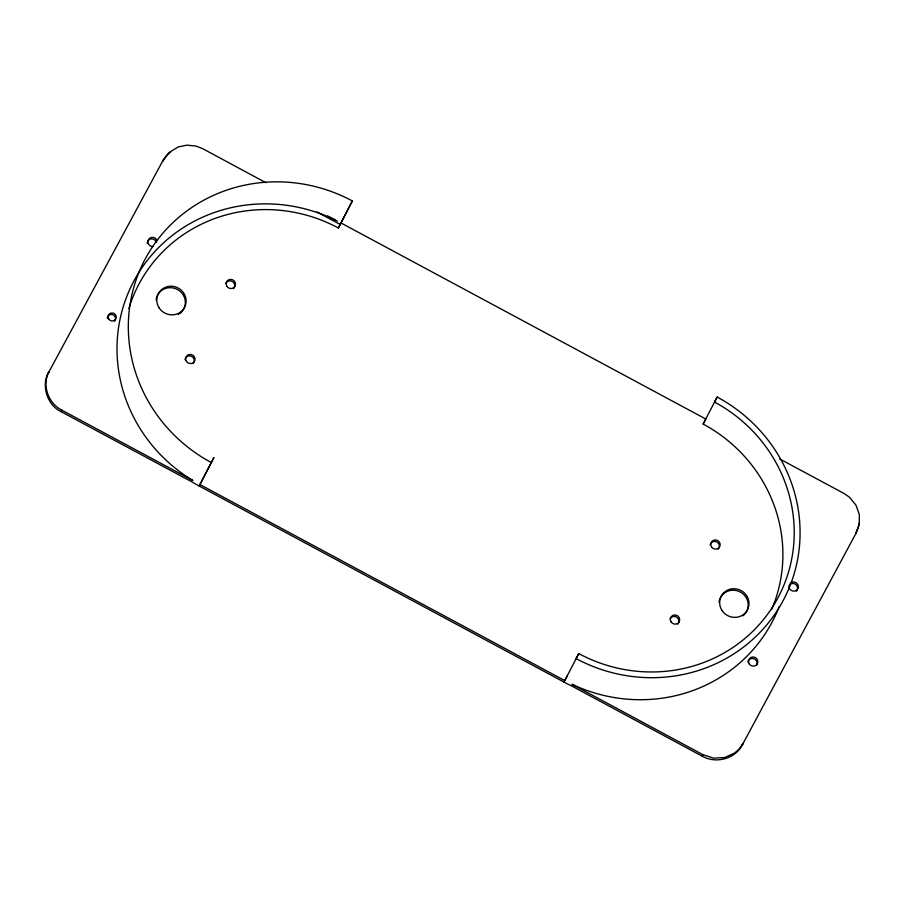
<?xml version="1.0" encoding="UTF-8"?>
<svg xmlns="http://www.w3.org/2000/svg" width="905" height="905" viewBox="0 0 905 905"><rect width="100%" height="100%" fill="white"/><g stroke="black" fill="none" stroke-linecap="round" stroke-linejoin="round"><path stroke-width="1.36" d="M858.868 523.486L858.393 526.563M858.257 527.174L855.711 533.871L859.275 524.481L859.331 514.538L855.972 505.171L849.41 497.196L844.127 493.519L779.624 458.903M856.469 532.412L742.247 745.019C735.03 759.125 715.674 763.933 702.178 756.173L571.225 685.73A154.732 148.59 27.2 0 1 563.996 682.076L199.168 485.996A154.732 148.59 27.2 0 1 192.132 481.98L61.121 411.662C46.449 404.874 40.906 383.788 49.108 371.514C41.653 385.1 48.27 403.37 61.879 410.191L192.878 480.51A154.732 148.59 27.2 0 1 134.483 279.928A154.732 148.59 27.2 0 1 335.008 219.904L337.429 221.103M265.866 182.686L202.55 148.601L195.819 146.033L186.916 145.162L178.24 146.938L168.975 152.572L162.595 161.248L165.174 157.312M61.121 411.662L61.879 410.191M199.168 485.996L213.942 457.5L199.915 484.526L564.754 680.605L567.435 675.605M128.849 308.594A148.816 142.911 27.2 0 1 338.334 227.981L352.339 200.955A154.732 148.59 27.2 0 0 145.49 258.479A154.732 148.59 27.2 0 0 211.238 462.5M352.339 200.955L340.257 224.44A154.732 148.59 27.2 0 0 336.671 222.573L316.92 211.951M563.996 682.076L578.759 653.58A148.816 142.911 27.2 0 0 777.7 598.262A148.816 142.911 27.2 0 0 714.464 402.024L717.167 397.035A154.732 148.59 27.2 0 1 782.904 601.056A154.732 148.59 27.2 0 1 576.066 658.58L578.759 653.58M771.795 609.054A148.816 142.911 27.2 0 0 703.14 424.049L717.167 397.035M702.178 756.173L702.936 754.702L571.983 684.259A154.732 148.59 27.2 0 0 778.221 609.02M742.247 745.019L743.005 743.548L739.419 748.695L734.656 753.005L724.735 757.542L713.559 758.141L702.936 754.702M48.293 373.098L163.353 159.778M338.334 227.981L341.015 222.981L705.843 419.06L703.14 424.06M165.411 157.018L166.056 156.26M166.215 156.067L167.855 154.37M167.945 154.291L168.782 153.533M168.975 153.375L169.642 152.821M170.038 152.515L170.638 152.063M327.599 215.922L335.008 219.904M147.187 243.468A4.729 4.548 27.2 0 1 156.361 242.167M152.855 246.533A4.729 4.548 27.2 0 1 147.979 242.404A4.729 4.548 27.2 0 1 151.61 237.438A4.729 4.548 27.2 0 1 157.108 240.696M779.171 606.599A154.732 148.59 27.2 0 1 778.696 607.809M719.894 598.872A14.797 14.209 27.2 0 1 740.528 592.142A14.797 14.209 27.2 0 1 745.539 613.183M745.234 613.579A14.797 14.209 27.2 0 1 744.917 613.963M744.419 614.518A14.797 14.209 27.2 0 1 744.068 614.868M743.514 615.366A14.797 14.209 27.2 0 1 742.937 615.841M719.011 602.232A14.797 14.209 27.2 0 1 719.633 599.574M157.006 296.421A14.797 14.209 27.2 0 1 178.262 289.973A14.797 14.209 27.2 0 1 181.758 311.761M181.419 312.123A14.797 14.209 27.2 0 1 180.876 312.644M180.502 312.972A14.797 14.209 27.2 0 1 179.722 313.583M178.681 314.273A14.797 14.209 27.2 0 1 178.24 314.533M156.113 300.019A14.797 14.209 27.2 0 1 156.667 297.349M107.31 318.481A4.14 3.982 27.2 0 1 112.808 314.702A4.14 3.982 27.2 0 1 114.449 321.23M184.948 359.613A4.729 4.548 27.2 0 1 191.475 356.321A4.729 4.548 27.2 0 1 193.251 363.437M225.888 283.197A4.729 4.548 27.2 0 1 232.743 281.772A4.729 4.548 27.2 0 1 233.524 288.638M670.062 618.805A4.729 4.548 27.2 0 1 676.895 617.312A4.729 4.548 27.2 0 1 677.743 624.19M747.835 661.917A4.729 4.548 27.2 0 1 754.012 658.783A4.729 4.548 27.2 0 1 756.591 665.288M710.131 544.867A4.729 4.548 27.2 0 1 716.873 542.005A4.729 4.548 27.2 0 1 718.185 549.199M789.42 584.834A4.729 4.548 27.2 0 1 796.049 584.743A4.729 4.548 27.2 0 1 796.355 591.225M790.167 583.363A4.729 4.548 27.2 0 1 797.803 584.573A4.729 4.548 27.2 0 1 794.262 591.123A4.729 4.548 27.2 0 1 789.058 585.433M722.111 610.604A14.797 14.209 27.2 0 0 747.473 609.823A14.797 14.209 27.2 0 0 733.378 588.725A14.797 14.209 27.2 0 0 722.111 610.604M159.144 307.926A14.797 14.209 27.2 0 0 184.518 307.462A14.797 14.209 27.2 0 0 170.694 286.206A14.797 14.209 27.2 0 0 159.144 307.926M185.966 360.507A4.729 4.548 27.2 0 0 194.009 361.966A4.729 4.548 27.2 0 0 191.057 354.477A4.729 4.548 27.2 0 0 185.966 360.507M226.861 286.319A4.729 4.548 27.2 0 0 234.983 286.218A4.729 4.548 27.2 0 0 230.594 279.385A4.729 4.548 27.2 0 0 226.861 286.319M671.069 621.927A4.729 4.548 27.2 0 0 679.191 621.758A4.729 4.548 27.2 0 0 674.745 614.959A4.729 4.548 27.2 0 0 671.069 621.927M711.511 546.88A4.729 4.548 27.2 0 0 719.633 546.778A4.729 4.548 27.2 0 0 715.255 539.946A4.729 4.548 27.2 0 0 711.511 546.88M108.713 319.013A4.14 3.982 27.2 0 0 115.817 318.922A4.14 3.982 27.2 0 0 111.982 312.949A4.14 3.982 27.2 0 0 108.713 319.013M749.216 663.919A4.729 4.548 27.2 0 0 757.338 663.817A4.729 4.548 27.2 0 0 752.96 656.985A4.729 4.548 27.2 0 0 749.216 663.919"/></g></svg>
